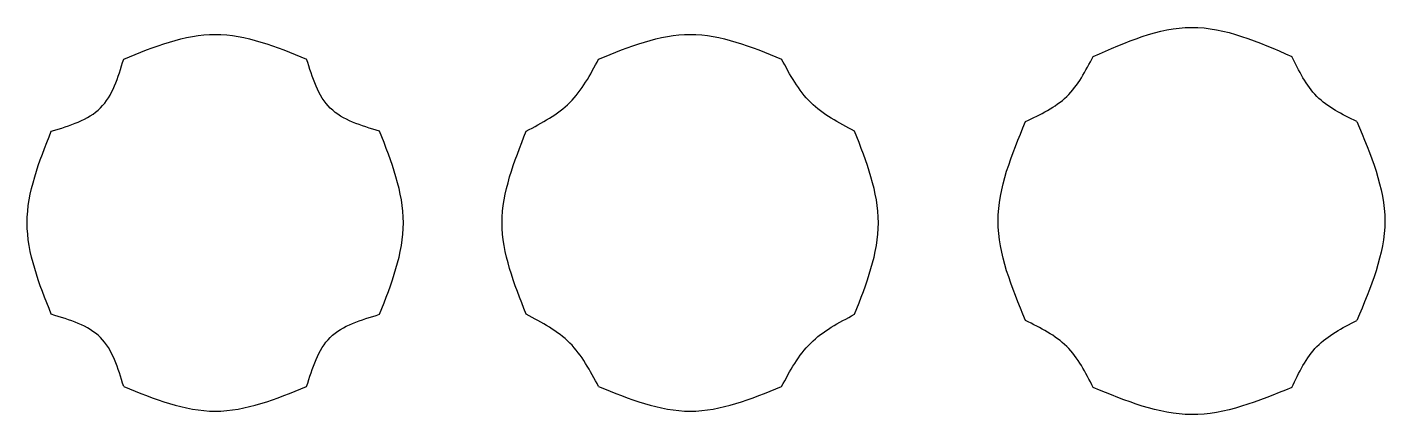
# Model space of a CAD drawing. Header units: inches. Extents: x 48 to 73.9, y 66 to 73.4.
import ezdxf

# ---------------------------------------------------------------- set-up
doc = ezdxf.new("R2010")
doc.units = ezdxf.units.IN
doc.header["$MEASUREMENT"] = 0

msp = doc.modelspace()

# ---------------------------------------------------------------- linework, layer by layer
for points in [[(49.815, 72.814), (51.567, 73.286), (53.315, 72.814)], [(58.902, 72.814), (60.655, 73.286), (62.402, 72.814)], [(68.365, 72.864), (70.245, 73.419), (72.165, 72.864)], [(48.429, 71.436), (49.37, 71.879), (49.815, 72.814)], [(54.712, 71.436), (53.768, 71.876), (53.315, 72.814)], [(57.516, 71.436), (58.352, 71.984), (58.902, 72.814)], [(63.8, 71.436), (62.96, 71.983), (62.402, 72.814)], [(67.07, 71.619), (67.859, 72.1), (68.365, 72.864)], [(73.408, 71.619), (72.644, 72.101), (72.165, 72.864)], [(67.07, 67.819), (66.545, 69.719), (67.07, 71.619)], [(73.408, 71.619), (73.945, 69.719), (73.408, 67.819)], [(48.429, 67.936), (47.967, 69.686), (48.429, 71.436)], [(54.712, 67.936), (55.167, 69.686), (54.712, 71.436)], [(57.516, 67.936), (57.055, 69.686), (57.516, 71.436)], [(63.8, 67.936), (64.255, 69.686), (63.8, 71.436)], [(49.815, 66.555), (49.369, 67.494), (48.429, 67.936)], [(53.315, 66.555), (53.767, 67.494), (54.712, 67.936)], [(58.902, 66.555), (58.35, 67.388), (57.516, 67.936)], [(62.402, 66.555), (62.959, 67.387), (63.8, 67.936)], [(68.365, 66.538), (67.858, 67.321), (67.07, 67.819)], [(72.165, 66.538), (72.646, 67.321), (73.408, 67.819)], [(49.815, 66.555), (51.567, 66.086), (53.315, 66.555)], [(58.902, 66.555), (60.655, 66.086), (62.402, 66.555)], [(72.165, 66.538), (70.245, 66.019), (68.365, 66.538)]]:
    msp.add_spline(points, degree=3)

doc.saveas('drawing.dxf')
